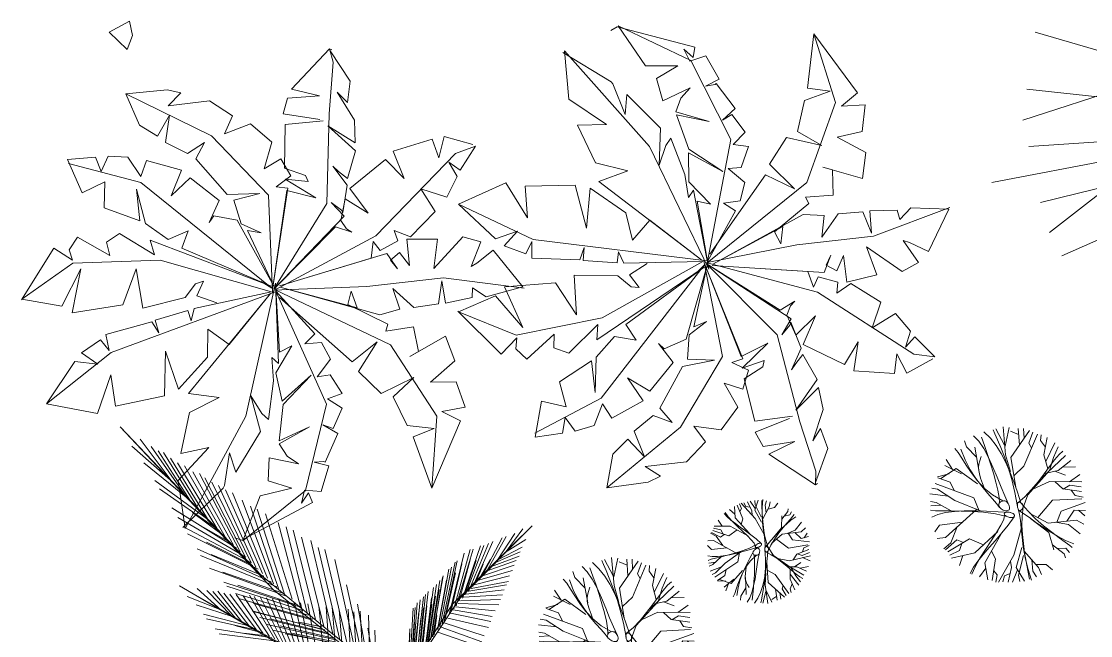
# Model space of a CAD drawing. Header units: metres. Extents: x 2 to 659295185, y -28 to 1124222152.
# Drawn here: x 658248.35 to 658249.184, y 1124137.352 to 1124137.832 of the extents above; entities that cross this region are included whole.
import ezdxf

# ---------------------------------------------------------------- set-up
doc = ezdxf.new("R2010")
doc.units = ezdxf.units.M
doc.header["$MEASUREMENT"] = 0
doc.linetypes.add('0', pattern=[0])
doc.layers.get('0').update_dxf_attribs({"linetype": 'CONTINUOUS'})
doc.layers.add('DPIC_Poligonal P3', color=84, linetype='CONTINUOUS', lineweight=50)

# ---------------------------------------------------------------- blocks, each defined once
blk = doc.blocks.new('FRESNO2')
at = {"color": 104, "linetype": '0', "lineweight": 0}
for p, q in [((-0.504, 1.184), (-0.502, 1.536)), ((-0.033, 1.482), (-0.01, 1.605)), ((0.095, 1.53), (0.146, 1.61)), ((0.096, 1.19), (0.095, 1.53)), ((0.547, 1.358), (0.55, 1.55)), ((-0.847, 1.083), (-1.004, 1.296)), ((-0.908, 1.166), (-0.896, 1.356)), ((-0.7, 1.27), (-0.729, 1.463)), ((-0.234, 0.798), (-0.7, 1.27)), ((-0.077, 0.948), (0.165, 1.285)), ((0.096, 1.329), (-0.033, 1.482)), ((0.689, 1.168), (0.547, 1.358)), ((0.619, 0.765), (0.704, 1.26)), ((0.704, 1.26), (0.789, 1.415)), ((0.856, 1.214), (0.908, 1.36)), ((-1.12, 0.892), (-1.211, 1.061)), ((-0.71, 0.549), (-1.161, 1.062)), ((-0.637, 0.866), (-1.138, 1.175)), ((-0.539, 1.107), (-0.847, 1.083)), ((-0.353, 0.918), (-0.504, 1.184)), ((0.665, 1.029), (0.856, 1.214)), ((0.705, 0.813), (1.133, 1.013)), ((1.031, 0.855), (1.156, 1.203)), ((1.051, 0.911), (1.346, 0.999)), ((1.133, 1.013), (1.229, 1.121)), ((-1.006, 0.225), (-1.466, 0.816)), ((-1.236, 0.649), (-1.367, 0.88)), ((-1.066, 0.57), (-1.284, 0.948)), ((-1.166, 0.743), (-1.12, 0.892)), ((-0.379, 0.945), (-0.637, 0.866)), ((-0.147, 0.315), (-0.234, 0.798)), ((-0.068, 0.411), (-0.077, 0.948)), ((0.585, 0.677), (1.031, 0.855)), ((0.838, 0.641), (1.548, 0.747)), ((0.993, 0.664), (1.091, 0.772)), ((1.091, 0.772), (1.406, 0.921)), ((1.225, 0.835), (1.344, 0.762)), ((1.344, 0.762), (1.48, 0.819)), ((-1.29, 0.59), (-1.571, 0.673)), ((-1.065, 0.585), (-1.236, 0.649)), ((-1.084, 0.325), (-1.066, 0.57)), ((-0.187, 0.532), (-0.71, 0.549)), ((0.252, 0.393), (0.838, 0.641)), ((1.166, 0.36), (1.607, 0.611)), ((1.395, 0.224), (1.655, 0.522)), ((1.407, 0.497), (1.43, 0.616)), ((1.43, 0.616), (1.585, 0.701)), ((-1.337, 0.225), (-1.693, 0.309)), ((-1.458, 0.253), (-1.648, 0.487)), ((-1.275, 0.176), (-1.353, 0.425)), ((1.086, 0.175), (1.166, 0.36)), ((1.476, 0.317), (1.725, 0.329)), ((-0.945, 0.036), (-1.708, 0.141)), ((-1.214, 0.011), (-1.414, -0.259)), ((-1.084, 0.025), (-1.337, 0.225)), ((-0.632, 0.037), (-1.006, 0.225)), ((0.641, 0.01), (1.352, -0.104)), ((0.651, 0.106), (1.395, 0.224)), ((-1.316, -0.127), (-1.788, -0.233)), ((1.081, -0.06), (1.177, -0.403)), ((1.352, -0.104), (1.787, -0.45)), ((1.575, -0.281), (1.805, -0.203)), ((-1.414, -0.259), (-1.772, -0.446)), ((-0.916, -0.458), (-1.692, -0.671)), ((-1.572, -0.342), (-1.627, -0.524)), ((-0.604, -0.503), (-0.916, -0.458)), ((-0.42, -0.303), (-0.892, -0.818)), ((1.177, -0.403), (1.727, -0.604)), ((1.332, -0.46), (1.379, -0.617)), ((1.37, -0.474), (1.53, -0.413)), ((1.53, -0.413), (1.758, -0.525)), ((-1.627, -0.524), (-1.735, -0.598)), ((-1.409, -0.698), (-1.664, -0.784)), ((-1.362, -0.581), (-1.409, -0.698)), ((-0.628, -0.624), (-0.864, -0.957)), ((0.532, -0.623), (0.372, -0.91)), ((0.51, -0.587), (0.694, -1.218)), ((0.533, -0.694), (1.5, -0.854)), ((1.137, -0.794), (1.519, -0.679)), ((1.379, -0.617), (1.72, -0.678)), ((1.519, -0.679), (1.731, -0.723)), ((-0.892, -0.818), (-1.651, -0.869)), ((-1.428, -0.854), (-1.6, -1.007)), ((-1.238, -0.841), (-1.523, -1.105)), ((-0.864, -0.957), (-1.334, -1.402)), ((0.372, -0.91), (0.669, -1.819)), ((0.978, -0.768), (1.359, -1.14)), ((1.5, -0.854), (1.637, -0.988)), ((-1.418, -1.008), (-1.362, -1.201)), ((-1.015, -1.086), (-1.411, -1.279)), ((-1.026, -1.111), (-1.194, -1.501)), ((-0.172, -1.18), (-0.562, -1.624)), ((0.694, -1.218), (0.74, -1.692)), ((0.936, -1.133), (0.998, -1.529)), ((1.359, -1.14), (1.549, -1.127)), ((-0.402, -1.442), (-0.448, -1.78)), ((0.114, -1.476), (0.2, -1.902)), ((0.524, -1.375), (0.432, -1.566)), ((0.712, -1.399), (0.932, -1.762)), ((0.978, -1.401), (1.133, -1.579)), ((0.16, -1.704), (0.077, -1.964)), ((0.287, -1.701), (0.517, -1.871)), ((0.432, -1.566), (0.527, -1.854)), ((0.74, -1.692), (0.804, -1.81)), ((0.998, -1.529), (1.062, -1.647)), ((-0.448, -1.78), (-0.524, -1.899))]:
    blk.add_line(p, q, dxfattribs=at)
at = {"color": 100, "linetype": '0', "lineweight": 0}
for points in [[(-0.049, 0.1), (-0.059, 0.225), (-0.066, 0.379), (-0.074, 0.555), (-0.085, 0.747), (-0.103, 0.949), (-0.131, 1.156), (-0.171, 1.362), (-0.226, 1.56)], [(-0.213, 0.015), (-0.163, 0.255), (-0.134, 0.506), (-0.122, 0.756), (-0.122, 0.993), (-0.128, 1.206), (-0.136, 1.382), (-0.141, 1.512), (-0.139, 1.582)], [(-0.175, 0.11), (0.009, 0.226), (0.18, 0.355), (0.34, 0.495), (0.492, 0.644), (0.637, 0.797), (0.776, 0.955), (0.913, 1.113), (1.049, 1.269)], [(-0.058, 0.057), (0.013, 0.152), (0.117, 0.261), (0.246, 0.386), (0.394, 0.528), (0.554, 0.691), (0.719, 0.874), (0.883, 1.081), (1.038, 1.313)], [(-0.157, 0.12), (-0.454, 0.023), (-1.207, 0.071), (-1.502, -0.047), (-1.764, -0.111)], [(-0.166, -0.042), (-0.379, -0.001), (-0.606, 0.019), (-0.839, 0.023), (-1.067, 0.019), (-1.282, 0.011), (-1.475, 0.007), (-1.635, 0.011), (-1.753, 0.031)], [(-0.098, 0.003), (-0.314, -0.241), (-0.504, -0.486), (-0.67, -0.723), (-0.811, -0.946), (-0.928, -1.146), (-1.021, -1.315), (-1.092, -1.447), (-1.14, -1.534)], [(-0.213, 0.015), (-0.353, -0.202), (-0.489, -0.416), (-0.616, -0.629), (-0.729, -0.84), (-0.825, -1.05), (-0.9, -1.259), (-0.948, -1.468), (-0.966, -1.677)], [(0.136, 0.094), (0.373, 0.102), (0.607, 0.1), (0.836, 0.091), (1.055, 0.08), (1.264, 0.072), (1.459, 0.071), (1.637, 0.081), (1.795, 0.107)], [(0.248, -0.105), (0.333, -0.058), (0.482, -0.025), (0.678, 0), (0.904, 0.021), (1.144, 0.042), (1.382, 0.068), (1.601, 0.103), (1.784, 0.151)], [(-0.019, -0.208), (-0.105, -0.376), (-0.213, -0.57), (-0.335, -0.782), (-0.457, -1.004), (-0.571, -1.226), (-0.665, -1.44), (-0.728, -1.638), (-0.749, -1.809)], [(0.112, -0.038), (0.274, -0.269), (0.434, -0.492), (0.592, -0.703), (0.748, -0.896), (0.899, -1.067), (1.047, -1.21), (1.19, -1.322), (1.327, -1.396)], [(0.238, -0.042), (0.355, -0.29), (0.493, -0.526), (0.643, -0.749), (0.795, -0.953), (0.938, -1.135), (1.062, -1.292), (1.159, -1.42), (1.218, -1.515)], [(0.096, -0.375), (0.002, -0.461), (-0.108, -0.584), (-0.228, -0.737), (-0.355, -0.911), (-0.484, -1.097), (-0.61, -1.287), (-0.728, -1.472), (-0.835, -1.645)], [(0.176, -0.308), (0.15, -0.415), (0.123, -0.559), (0.092, -0.734), (0.05, -0.934), (-0.006, -1.151), (-0.084, -1.38), (-0.188, -1.613), (-0.323, -1.844)], [(0.013, -0.345), (0.051, -0.612), (0.047, -0.865), (0.012, -1.102), (-0.045, -1.321), (-0.11, -1.519), (-0.173, -1.694), (-0.223, -1.844), (-0.248, -1.965)]]:
    blk.add_lwpolyline(points, dxfattribs=at)
for points in [[(-0.169, -0.039), (-0.153, -0.036), (-0.137, -0.028), (-0.119, -0.016), (-0.102, -0.001), (-0.087, 0.015), (-0.073, 0.032), (-0.062, 0.05), (-0.055, 0.066), (-0.053, 0.081), (-0.054, 0.094), (-0.059, 0.104), (-0.067, 0.113), (-0.077, 0.12), (-0.089, 0.125), (-0.103, 0.128), (-0.117, 0.128), (-0.131, 0.127), (-0.145, 0.123), (-0.159, 0.117), (-0.172, 0.109), (-0.184, 0.099), (-0.194, 0.088), (-0.202, 0.075), (-0.208, 0.06), (-0.212, 0.043), (-0.213, 0.026), (-0.211, 0.01), (-0.208, -0.006), (-0.201, -0.019), (-0.193, -0.03), (-0.182, -0.037)], [(0.094, 0.025), (0.098, 0.004), (0.105, -0.018), (0.115, -0.041), (0.128, -0.064), (0.142, -0.085), (0.157, -0.104), (0.171, -0.119), (0.186, -0.13), (0.198, -0.136), (0.21, -0.136), (0.22, -0.133), (0.228, -0.125), (0.234, -0.113), (0.238, -0.099), (0.239, -0.082), (0.239, -0.063), (0.236, -0.043), (0.23, -0.021), (0.223, 0), (0.214, 0.02), (0.203, 0.04), (0.191, 0.057), (0.178, 0.071), (0.165, 0.081), (0.151, 0.087), (0.138, 0.089), (0.125, 0.087), (0.114, 0.081), (0.104, 0.072), (0.098, 0.059), (0.094, 0.044)], [(-0.025, -0.282), (-0.015, -0.305), (-0.001, -0.326), (0.018, -0.343), (0.039, -0.357), (0.062, -0.367), (0.085, -0.372), (0.108, -0.373), (0.128, -0.368), (0.144, -0.358), (0.158, -0.343), (0.168, -0.324), (0.174, -0.303), (0.178, -0.279), (0.179, -0.254), (0.177, -0.228), (0.172, -0.203), (0.165, -0.179), (0.156, -0.157), (0.144, -0.138), (0.131, -0.122), (0.116, -0.11), (0.099, -0.103), (0.082, -0.102), (0.064, -0.106), (0.045, -0.116), (0.027, -0.132), (0.01, -0.153), (-0.005, -0.176), (-0.017, -0.202), (-0.024, -0.229), (-0.027, -0.256)]]:
    blk.add_lwpolyline(points, close=True, dxfattribs=at)
at = {"color": 3, "linetype": '0', "lineweight": 0}
blk.add_lwpolyline([(0.075, -0.814), (-0.012, -0.96), (-0.082, -1.071), (-0.14, -1.154), (-0.193, -1.215), (-0.247, -1.261), (-0.309, -1.299), (-0.386, -1.334), (-0.484, -1.374)], dxfattribs=at)
at = {"color": 104, "linetype": '0', "lineweight": 0}
blk.add_lwpolyline([(0.065, -1.049), (0.093, -1.65), (0.496, -1.784)], dxfattribs=at)
blk = doc.blocks.new('JUNIPER1')
at = {"color": 104, "linetype": 'Continuous', "lineweight": 0}
for p, q in [((0.1794, -0.0246), (0.2227, 0.1012)), ((0.1969, -0.0265), (0.2376, 0.0954)), ((0.2117, -0.0274), (0.2556, 0.0898)), ((0.2299, -0.0275), (0.2829, 0.0847)), ((0.2463, -0.0308), (0.301, 0.0791)), ((0.259, -0.0307), (0.3159, 0.0733)), ((0.2702, -0.0306), (0.3341, 0.0699)), ((0.2829, -0.0304), (0.3554, 0.0667)), ((0.2939, -0.0301), (0.3703, 0.0609)), ((0.308, -0.0296), (0.3854, 0.0574)), ((0.3191, -0.0292), (0.4003, 0.0516)), ((0.3314, -0.0285), (0.4154, 0.048)), ((0.3422, -0.028), (0.4277, 0.0465)), ((0.3562, -0.0272), (0.4424, 0.0385)), ((0.3746, -0.0258), (0.4606, 0.0351)), ((0.3929, -0.0245), (0.4755, 0.0294)), ((0.4125, -0.0228), (0.4906, 0.0258)), ((0.4309, -0.0211), (0.5059, 0.0244)), ((0.4476, -0.0195), (0.5177, 0.0185)), ((0.458, -0.0184), (0.5328, 0.0149)), ((0.4865, -0.0154), (0.5571, 0.0097)), ((0.0247, -0.0165), (0.1348, -0.0958)), ((0.0292, -0.0189), (0.1244, -0.0873)), ((0.0324, -0.0173), (0.1891, -0.1267)), ((0.0402, -0.0181), (0.194, -0.1232)), ((0.0422, -0.0165), (0.1589, -0.098)), ((0.0504, -0.0191), (0.2091, -0.1267)), ((0.059, -0.02), (0.2216, -0.1261)), ((0.0641, -0.0261), (0.1911, -0.1071)), ((0.0697, -0.0204), (0.228, -0.1195)), ((0.071, -0.0212), (0.2342, -0.1233)), ((0.0731, -0.0214), (0.18, -0.0898)), ((0.0864, -0.0227), (0.2435, -0.1228)), ((0.0942, -0.0299), (0.2092, -0.1026)), ((0.0965, -0.0235), (0.2559, -0.1221)), ((0.1023, -0.024), (0.2198, -0.0984)), ((0.1185, -0.0253), (0.2749, -0.1168)), ((0.12, -0.025), (0.2473, -0.1024)), ((0.132, -0.0263), (0.2874, -0.1162)), ((0.1376, -0.0277), (0.258, -0.0965)), ((0.1471, -0.0273), (0.3029, -0.1154)), ((0.1588, -0.028), (0.3153, -0.1147)), ((0.1655, -0.028), (0.216, -0.0576)), ((0.1853, -0.0293), (0.3461, -0.1153)), ((0.195, -0.0297), (0.3556, -0.1127)), ((0.2066, -0.0301), (0.3741, -0.1139)), ((0.2163, -0.0303), (0.3805, -0.1114)), ((0.2407, -0.0308), (0.4115, -0.1098)), ((0.2497, -0.0317), (0.3825, -0.0948)), ((0.2631, -0.0307), (0.4308, -0.1023)), ((0.2742, -0.0306), (0.4376, -0.0954)), ((0.3034, -0.0298), (0.4587, -0.0845)), ((0.3176, -0.0293), (0.4655, -0.0777)), ((0.33, -0.0286), (0.4785, -0.0705)), ((0.35, -0.0275), (0.4915, -0.0633)), ((0.3626, -0.0277), (0.4212, -0.045)), ((0.3887, -0.0282), (0.4455, -0.0363)), ((0.3901, -0.0247), (0.5176, -0.0489)), ((0.4097, -0.023), (0.5275, -0.0419)), ((0.455, -0.0187), (0.5505, -0.0276)), ((0.4925, -0.0147), (0.5761, -0.0176)), ((0.1371, -0.033), (0.2332, -0.0906)), ((0.1575, -0.032), (0.2805, -0.1007)), ((0.1675, -0.0333), (0.3196, -0.1165)), ((0.1879, -0.0322), (0.316, -0.1006)), ((0.2234, -0.0322), (0.3497, -0.0936)), ((0.2914, -0.0332), (0.4072, -0.0825)), ((0.3151, -0.032), (0.4165, -0.0673)), ((-0.0419, -0.0828), (0.0672, -0.175)), ((-0.0545, -0.1207), (0.0844, -0.2443)), ((-0.0482, -0.1004), (0.09, -0.2179)), ((-0.0195, -0.1078), (0.0585, -0.1953)), ((-0.0689, -0.156), (0.067, -0.2764)), ((-0.0627, -0.1386), (0.071, -0.2576)), ((-0.0202, -0.1526), (0.1203, -0.3246)), ((-0.0201, -0.1338), (0.0961, -0.2638)), ((-0.0767, -0.1789), (0.0496, -0.2959)), ((-0.0198, -0.1798), (0.1585, -0.3991)), ((-0.0263, -0.22), (-0.1209, -0.4129)), ((-0.0912, -0.2198), (0.0314, -0.3318)), ((-0.0836, -0.2), (0.0425, -0.3171)), ((-0.0183, -0.2115), (0.1629, -0.4408)), ((-0.0256, -0.2442), (-0.1183, -0.4368)), ((-0.0256, -0.2233), (-0.1064, -0.3771)), ((-0.0266, -0.2531), (-0.0974, -0.4034)), ((-0.0968, -0.2369), (0.0196, -0.3502)), ((-0.0335, -0.2464), (-0.0934, -0.3634)), ((-0.0195, -0.2389), (0.1549, -0.4596)), ((-0.0248, -0.2712), (-0.1152, -0.4665)), ((-0.1114, -0.2761), (-0.0065, -0.3984)), ((-0.1027, -0.2584), (0.0053, -0.38)), ((-0.0293, -0.2855), (-0.0996, -0.4407)), ((-0.019, -0.2658), (0.1581, -0.4894)), ((-0.1187, -0.3047), (-0.0271, -0.4329)), ((-0.1153, -0.2913), (-0.0176, -0.4131)), ((-0.0295, -0.3028), (-0.1143, -0.4965)), ((-0.024, -0.2922), (-0.1126, -0.4903)), ((-0.0231, -0.3047), (-0.0537, -0.367)), ((-0.018, -0.3015), (0.1485, -0.5174)), ((-0.1256, -0.333), (-0.0485, -0.4712)), ((-0.1225, -0.3197), (-0.0374, -0.4565)), ((-0.022, -0.3402), (-0.109, -0.5471)), ((-0.0253, -0.3419), (-0.0945, -0.5069)), ((-0.0168, -0.3342), (0.1495, -0.5504)), ((-0.1353, -0.3766), (-0.2283, -0.531)), ((-0.1356, -0.3784), (-0.0769, -0.518)), ((-0.1325, -0.3633), (-0.0682, -0.502)), ((-0.1295, -0.35), (-0.0572, -0.4873)), ((-0.0211, -0.358), (-0.1043, -0.5677)), ((-0.02, -0.379), (-0.1033, -0.6007)), ((-0.0168, -0.3649), (0.1443, -0.572)), ((-0.1403, -0.4009), (-0.2244, -0.5502)), ((-0.1419, -0.4085), (-0.0959, -0.545)), ((-0.1384, -0.3914), (-0.0825, -0.5317)), ((-0.0189, -0.3969), (-0.0992, -0.6154)), ((-0.0203, -0.4082), (-0.0808, -0.5772)), ((-0.0158, -0.3915), (0.1397, -0.5995)), ((-0.1445, -0.4157), (-0.182, -0.4762)), ((-0.1462, -0.4309), (-0.1054, -0.5648)), ((-0.0161, -0.4418), (-0.0928, -0.6749)), ((-0.0134, -0.4253), (0.137, -0.6449)), ((-0.1498, -0.4499), (-0.2166, -0.5886)), ((-0.1541, -0.4741), (-0.2119, -0.6041)), ((-0.1532, -0.4465), (-0.1801, -0.5096)), ((-0.1504, -0.4534), (-0.1165, -0.5795)), ((-0.016, -0.4576), (-0.0778, -0.6369)), ((-0.0153, -0.4522), (0.1324, -0.6724)), ((-0.0134, -0.4761), (0.1271, -0.694)), ((-0.1586, -0.5002), (-0.1315, -0.613)), ((-0.1547, -0.4776), (-0.1252, -0.5956)), ((-0.0128, -0.4836), (-0.0805, -0.7188)), ((-0.0111, -0.5045), (-0.0708, -0.7389)), ((-0.0117, -0.497), (0.1253, -0.7242)), ((-0.1635, -0.53), (-0.2033, -0.6387)), ((-0.1641, -0.5337), (-0.1505, -0.64)), ((-0.162, -0.5209), (-0.1418, -0.624)), ((-0.0121, -0.5337), (-0.0587, -0.6962)), ((-0.0097, -0.5208), (0.1242, -0.7604)), ((-0.1696, -0.5692), (-0.164, -0.666)), ((-0.006, -0.5596), (-0.054, -0.7899)), ((-0.0077, -0.5417), (0.1189, -0.782)), ((-0.0052, -0.5685), (0.1165, -0.8063)), ((-0.1708, -0.5766), (-0.2002, -0.6744)), ((-0.0034, -0.5866), (-0.0443, -0.81)), ((-0.0072, -0.5791), (-0.038, -0.7299)), ((-0.0031, -0.5894), (0.1113, -0.8279)), ((-0.0008, -0.6104), (-0.0333, -0.842)), ((-0.0005, -0.6132), (0.1088, -0.8522)), ((0.0017, -0.6339), (0.1086, -0.8732)), ((0.0034, -0.649), (-0.0223, -0.874)), ((0.0047, -0.6609), (0.1005, -0.8921)), ((0.0049, -0.6721), (-0.0089, -0.7627)), ((0.009, -0.6965), (0.0987, -0.9223)), ((0.0126, -0.7266), (-0.0004, -0.9381)), ((0.0079, -0.7203), (0.0055, -0.8173)), ((0.0133, -0.7321), (0.0935, -0.9439)), ((0.0175, -0.765), (0.01, -0.9641)), ((0.0182, -0.7705), (0.091, -0.9682)), ((0.0229, -0.8065), (0.0914, -0.9952)), ((0.0273, -0.8393), (0.0855, -1.0109)), ((0.0293, -0.8539), (0.0313, -1.0222)), ((0.0301, -0.8598), (0.0831, -1.0352)), ((0.038, -0.9162), (0.0798, -1.0746)), ((0.0397, -0.928), (0.0477, -1.0808))]:
    blk.add_line(p, q, dxfattribs=at)
at = {"color": 100, "linetype": 'Continuous', "lineweight": 0}
for points in [[(-0.1903, -0.712), (-0.1323, -0.3326), (-0.0723, -0.1638), (-0.0041, 0.0147)], [(-0.1903, -0.712), (-0.1314, -0.2984), (-0.0137, 0.0118)], [(0.0715, -1.1438), (-0.0263, -0.4843), (-0.0283, -0.0046)], [(0.0715, -1.1438), (-0.0145, -0.5396), (-0.0194, -0.2779), (-0.0201, -0.0019)], [(0.6008, -0.0017), (0.296, -0.0356), (0.1483, -0.0232), (-0.0096, -0.0064)], [(0.6008, -0.0017), (0.27, -0.042), (-0.004, -0.0135)]]:
    blk.add_lwpolyline(points, dxfattribs=at)
blk = doc.blocks.new('ARREGLO8')
at = {"color": 104, "linetype": 'Continuous', "lineweight": 0}
blk.add_lwpolyline([(0.0531, 0.2396), (0.0555, 0.2654), (0.0408, 0.2607), (0.031, 0.249)], close=True, dxfattribs=at)
blk = doc.blocks.new('PINO1')
at = {"color": 100, "linetype": '0', "lineweight": 0}
blk.add_line((0.0183, -0.0127), (-0.7024, -0.8472), dxfattribs=at)
at = {"color": 104, "linetype": '0', "lineweight": 0}
for points in [[(-0.0285, -0.0068), (-0.4097, -0.2256), (-0.8793, -0.417)], [(-0.0268, -0.0127), (-0.3642, -0.2944), (-0.7934, -0.5644)], [(-0.0443, -0.0116), (-0.2483, -0.2063), (-0.5669, -0.3766), (-0.7454, -0.6443)], [(-0.0241, -0.0182), (-0.3075, -0.3542), (-0.6832, -0.6947)], [(-0.0204, -0.0232), (-0.2412, -0.4033), (-0.5521, -0.8038)], [(-0.0337, -0.0232), (-0.1588, -0.2759), (-0.4, -0.545), (-0.4761, -0.8575)], [(-0.016, -0.0275), (-0.1674, -0.4401), (-0.4041, -0.8885)]]:
    blk.add_lwpolyline(points, dxfattribs=at)

msp = doc.modelspace()

# ---------------------------------------------------------------- linework, layer by layer
at = {"layer": 'DPIC_Poligonal P3', "color": 3, "lineweight": 0}
for p, q in [((658248.81506, 1124137.82743), (658248.81005, 1124137.8245)), ((658248.87551, 1124137.81134), (658248.81506, 1124137.82743)), ((658248.83701, 1124137.79695), (658248.81583, 1124137.82802)), ((658248.81583, 1124137.82802), (658248.87241, 1124137.80113)), ((658248.96853, 1124137.82191), (658248.96356, 1124137.77953)), ((658249.00248, 1124137.7759), (658248.96853, 1124137.82191)), ((658248.98542, 1124137.76819), (658248.96853, 1124137.82191)), ((658248.59064, 1124137.81021), (658248.56082, 1124137.77856)), ((658248.59064, 1124137.81021), (658248.5924, 1124137.80943)), ((658248.59339, 1124137.79985), (658248.59064, 1124137.81021)), ((658248.5911, 1124137.80849), (658248.60668, 1124137.78482)), ((658248.81028, 1124137.78451), (658248.77247, 1124137.80732)), ((658248.774, 1124137.80848), (658248.84025, 1124137.73393)), ((658248.77728, 1124137.77081), (658248.774, 1124137.80848)), ((658248.86687, 1124137.81002), (658248.87428, 1124137.80342)), ((658248.87165, 1124137.80055), (658248.86687, 1124137.81002)), ((658248.87428, 1124137.80342), (658248.87551, 1124137.81134)), ((658248.59015, 1124137.75944), (658248.59339, 1124137.79985)), ((658248.86232, 1124137.79696), (658248.83701, 1124137.79695)), ((658248.84576, 1124137.787), (658248.86232, 1124137.79696)), ((658248.88411, 1124137.80477), (658248.87165, 1124137.80055)), ((658248.87241, 1124137.80113), (658248.90368, 1124137.7393)), ((658248.89443, 1124137.78641), (658248.88411, 1124137.80477)), ((658248.60668, 1124137.78482), (658248.60457, 1124137.76825)), ((658248.81154, 1124137.78285), (658248.81028, 1124137.78451)), ((658248.82133, 1124137.75885), (658248.81154, 1124137.78285)), ((658248.8505, 1124137.76965), (658248.84576, 1124137.787)), ((658248.88399, 1124137.78111), (658248.89443, 1124137.78641)), ((658248.89145, 1124137.7824), (658248.88399, 1124137.78111)), ((658248.89221, 1124137.78298), (658248.89145, 1124137.7824)), ((658248.90693, 1124137.7636), (658248.89221, 1124137.78298)), ((658248.43157, 1124137.77517), (658248.464, 1124137.7782)), ((658248.43157, 1124137.77517), (658248.44227, 1124137.75057)), ((658248.49849, 1124137.74233), (658248.43157, 1124137.77517)), ((658248.464, 1124137.7782), (658248.4745, 1124137.77582)), ((658248.4745, 1124137.77582), (658248.46475, 1124137.7657)), ((658248.5827, 1124137.77341), (658248.55771, 1124137.77157)), ((658248.56082, 1124137.77856), (658248.5827, 1124137.77341)), ((658248.59661, 1124137.77635), (658248.60999, 1124137.75443)), ((658248.60457, 1124137.76825), (658248.59661, 1124137.77635)), ((658248.82259, 1124137.77465), (658248.82133, 1124137.75885)), ((658248.8487, 1124137.7482), (658248.82259, 1124137.77465)), ((658248.8718, 1124137.77971), (658248.8505, 1124137.76965)), ((658248.86465, 1124137.77166), (658248.8718, 1124137.77971)), ((658248.98107, 1124137.77711), (658248.96122, 1124137.7699)), ((658248.96356, 1124137.77953), (658248.98107, 1124137.77711)), ((658248.9899, 1124137.76548), (658249.00248, 1124137.7759)), ((658248.46475, 1124137.7657), (658248.49697, 1124137.76964)), ((658248.49697, 1124137.76964), (658248.51486, 1124137.75789)), ((658248.55771, 1124137.77157), (658248.55439, 1124137.75935)), ((658248.80665, 1124137.75119), (658248.77728, 1124137.77081)), ((658248.86078, 1124137.76087), (658248.86465, 1124137.77166)), ((658248.89707, 1124137.75436), (658248.90693, 1124137.7636)), ((658248.96122, 1124137.7699), (658248.9556, 1124137.74555)), ((658248.96294, 1124137.70572), (658248.98542, 1124137.76819)), ((658249.00844, 1124137.76646), (658248.9899, 1124137.76548)), ((658249.00622, 1124137.74556), (658249.00844, 1124137.76646)), ((658248.45634, 1124137.74204), (658248.46572, 1124137.75842)), ((658248.46572, 1124137.75842), (658248.46251, 1124137.73701)), ((658248.51486, 1124137.75789), (658248.50865, 1124137.74391)), ((658248.55439, 1124137.75935), (658248.58294, 1124137.75503)), ((658248.58846, 1124137.68942), (658248.59015, 1124137.75944)), ((658248.88682, 1124137.75357), (658248.86078, 1124137.76087)), ((658248.8708, 1124137.7318), (658248.86128, 1124137.75862)), ((658248.86128, 1124137.75862), (658248.88682, 1124137.75357)), ((658248.90437, 1124137.75904), (658248.89707, 1124137.75436)), ((658248.91488, 1124137.74519), (658248.90437, 1124137.75904)), ((658248.44227, 1124137.75057), (658248.45634, 1124137.74204)), ((658248.50865, 1124137.74391), (658248.5289, 1124137.75165)), ((658248.5289, 1124137.75165), (658248.54566, 1124137.73735)), ((658248.55553, 1124137.71699), (658248.55595, 1124137.75105)), ((658248.55595, 1124137.75105), (658248.58557, 1124137.75386)), ((658248.58911, 1124137.75001), (658248.61089, 1124137.73044)), ((658248.61051, 1124137.73669), (658248.58911, 1124137.75001)), ((658248.60999, 1124137.75443), (658248.61051, 1124137.73669)), ((658248.78413, 1124137.75068), (658248.80665, 1124137.75119)), ((658248.79812, 1124137.72114), (658248.78413, 1124137.75068)), ((658248.84763, 1124137.71945), (658248.8487, 1124137.7482)), ((658248.54301, 1124137.69592), (658248.49849, 1124137.74233)), ((658248.64025, 1124137.73033), (658248.67066, 1124137.73965)), ((658248.67066, 1124137.73965), (658248.67579, 1124137.72519)), ((658248.67579, 1124137.72519), (658248.67994, 1124137.74161)), ((658248.67994, 1124137.74161), (658248.70241, 1124137.73543)), ((658248.85696, 1124137.7405), (658248.85287, 1124137.73477)), ((658248.86774, 1124137.71201), (658248.85696, 1124137.7405)), ((658248.90368, 1124137.7393), (658248.88544, 1124137.64425)), ((658248.90544, 1124137.7354), (658248.91488, 1124137.74519)), ((658248.94711, 1124137.74085), (658248.93381, 1124137.72027)), ((658248.97468, 1124137.73471), (658248.94711, 1124137.74085)), ((658248.9556, 1124137.74555), (658248.97468, 1124137.73471)), ((658248.98665, 1124137.74118), (658249.00622, 1124137.74556)), ((658249.00894, 1124137.72929), (658248.98665, 1124137.74118)), ((658248.46251, 1124137.73701), (658248.47978, 1124137.72858)), ((658248.47978, 1124137.72858), (658248.49304, 1124137.73715)), ((658248.49304, 1124137.73715), (658248.48623, 1124137.72419)), ((658248.54566, 1124137.73735), (658248.53954, 1124137.71648)), ((658248.61089, 1124137.73044), (658248.60448, 1124137.70894)), ((658248.64868, 1124137.70908), (658248.64025, 1124137.73033)), ((658248.68883, 1124137.72853), (658248.70437, 1124137.73419)), ((658248.70437, 1124137.73419), (658248.6925, 1124137.71549)), ((658248.84025, 1124137.73393), (658248.88651, 1124137.63808)), ((658248.85287, 1124137.73477), (658248.84763, 1124137.71945)), ((658248.89729, 1124137.71437), (658248.8708, 1124137.7318)), ((658248.91737, 1124137.73398), (658248.90544, 1124137.7354)), ((658248.91179, 1124137.71752), (658248.91737, 1124137.73398)), ((658248.38626, 1124137.72368), (658248.4079, 1124137.7257)), ((658248.38626, 1124137.72368), (658248.39756, 1124137.6977)), ((658248.41251, 1124137.71434), (658248.4079, 1124137.7257)), ((658248.41787, 1124137.72641), (658248.41251, 1124137.71434)), ((658248.43329, 1124137.72565), (658248.41787, 1124137.72641)), ((658248.44338, 1124137.71051), (658248.43329, 1124137.72565)), ((658248.44787, 1124137.72298), (658248.44338, 1124137.71051)), ((658248.47501, 1124137.71548), (658248.44787, 1124137.72298)), ((658248.48623, 1124137.72419), (658248.51073, 1124137.69657)), ((658248.53954, 1124137.71648), (658248.55252, 1124137.72441)), ((658248.55252, 1124137.72441), (658248.56026, 1124137.71108)), ((658248.60633, 1124137.70127), (658248.63423, 1124137.72387)), ((658248.62659, 1124137.66411), (658248.68883, 1124137.72853)), ((658248.63423, 1124137.72387), (658248.64868, 1124137.70908)), ((658248.87076, 1124137.70645), (658248.87053, 1124137.72898)), ((658248.87053, 1124137.72898), (658248.89729, 1124137.71437)), ((658249.0063, 1124137.70895), (658249.00894, 1124137.72929)), ((658248.44344, 1124137.70592), (658248.38681, 1124137.72069)), ((658248.46713, 1124137.69539), (658248.47501, 1124137.71548)), ((658248.57189, 1124137.71124), (658248.55553, 1124137.71699)), ((658248.59301, 1124137.7186), (658248.60426, 1124137.70371)), ((658248.59743, 1124137.71435), (658248.59301, 1124137.7186)), ((658248.60448, 1124137.70894), (658248.59743, 1124137.71435)), ((658248.68369, 1124137.72168), (658248.69024, 1124137.7104)), ((658248.6925, 1124137.71549), (658248.68369, 1124137.72168)), ((658248.82331, 1124137.71495), (658248.79812, 1124137.72114)), ((658248.80076, 1124137.70656), (658248.82331, 1124137.71495)), ((658248.90154, 1124137.71672), (658248.91179, 1124137.71752)), ((658248.91469, 1124137.70575), (658248.90154, 1124137.71672)), ((658248.93381, 1124137.72027), (658248.95327, 1124137.70099)), ((658248.98305, 1124137.71575), (658248.97544, 1124137.71783)), ((658248.97544, 1124137.71783), (658249.0063, 1124137.70895)), ((658248.98355, 1124137.69604), (658248.98305, 1124137.71575)), ((658248.39756, 1124137.6977), (658248.41523, 1124137.70628)), ((658248.41523, 1124137.70628), (658248.41463, 1124137.686)), ((658248.54542, 1124137.62332), (658248.44344, 1124137.70592)), ((658248.48177, 1124137.70943), (658248.46713, 1124137.69539)), ((658248.5044, 1124137.69177), (658248.48177, 1124137.70943)), ((658248.56026, 1124137.71108), (658248.54903, 1124137.70237)), ((658248.57996, 1124137.69396), (658248.55593, 1124137.70844)), ((658248.55593, 1124137.70844), (658248.57398, 1124137.70651)), ((658248.57398, 1124137.70651), (658248.57189, 1124137.71124)), ((658248.69024, 1124137.7104), (658248.68202, 1124137.69427)), ((658248.69122, 1124137.68887), (658248.72804, 1124137.70547)), ((658248.72804, 1124137.70547), (658248.74509, 1124137.67826)), ((658248.88104, 1124137.64528), (658248.80076, 1124137.70656)), ((658248.87053, 1124137.69405), (658248.86774, 1124137.71201)), ((658248.88777, 1124137.68881), (658248.87076, 1124137.70645)), ((658248.88509, 1124137.64311), (658248.96294, 1124137.70572)), ((658248.93063, 1124137.71175), (658248.88716, 1124137.64992)), ((658248.91098, 1124137.69158), (658248.91469, 1124137.70575)), ((658248.95327, 1124137.70099), (658248.93063, 1124137.71175)), ((658248.44002, 1124137.70059), (658248.44706, 1124137.67387)), ((658248.44267, 1124137.67582), (658248.44002, 1124137.70059)), ((658248.51073, 1124137.69657), (658248.53631, 1124137.69738)), ((658248.53631, 1124137.69738), (658248.51602, 1124137.69193)), ((658248.55806, 1124137.70141), (658248.54602, 1124137.62229)), ((658248.54602, 1124137.62229), (658248.55721, 1124137.6995)), ((658248.54903, 1124137.70237), (658248.55806, 1124137.70141)), ((658248.54903, 1124137.70237), (658248.54903, 1124137.70237)), ((658248.55721, 1124137.6995), (658248.57996, 1124137.69396)), ((658248.60426, 1124137.70371), (658248.60105, 1124137.6823)), ((658248.62083, 1124137.68189), (658248.60633, 1124137.70127)), ((658248.68202, 1124137.69427), (658248.66187, 1124137.70094)), ((658248.66187, 1124137.70094), (658248.67286, 1124137.68312)), ((658248.74318, 1124137.703), (658248.78229, 1124137.70388)), ((658248.74509, 1124137.67826), (658248.74318, 1124137.703)), ((658248.78229, 1124137.70388), (658248.79093, 1124137.67028)), ((658248.79093, 1124137.67028), (658248.79387, 1124137.70133)), ((658248.79387, 1124137.70133), (658248.82163, 1124137.68224)), ((658248.87462, 1124137.69978), (658248.87053, 1124137.69405)), ((658248.88651, 1124137.63808), (658248.87462, 1124137.69978)), ((658248.49677, 1124137.67461), (658248.5044, 1124137.69177)), ((658248.51602, 1124137.69193), (658248.5215, 1124137.67352)), ((658248.54605, 1124137.61999), (658248.54301, 1124137.69592)), ((658248.54718, 1124137.62254), (658248.58846, 1124137.68942)), ((658248.59194, 1124137.69016), (658248.60196, 1124137.67962)), ((658248.59986, 1124137.68435), (658248.59194, 1124137.69016)), ((658248.59939, 1124137.67619), (658248.60266, 1124137.69301)), ((658248.60266, 1124137.69301), (658248.62083, 1124137.68189)), ((658248.69122, 1124137.68887), (658248.72012, 1124137.66192)), ((658248.74941, 1124137.66145), (658248.69122, 1124137.68887)), ((658248.88651, 1124137.63808), (658248.87737, 1124137.69139)), ((658248.87737, 1124137.69139), (658248.88777, 1124137.68881)), ((658248.89802, 1124137.6896), (658248.91098, 1124137.69158)), ((658248.90739, 1124137.68362), (658248.89802, 1124137.6896)), ((658248.93778, 1124137.6674), (658248.96447, 1124137.68941)), ((658248.96187, 1124137.69442), (658248.98355, 1124137.69604)), ((658248.96447, 1124137.68941), (658248.96187, 1124137.69442)), ((658248.41463, 1124137.686), (658248.44267, 1124137.67582)), ((658248.60105, 1124137.6823), (658248.59986, 1124137.68435)), ((658248.67286, 1124137.68312), (658248.65364, 1124137.6635)), ((658248.82163, 1124137.68224), (658248.82694, 1124137.66095)), ((658248.88544, 1124137.64425), (658248.90739, 1124137.68362)), ((658248.96011, 1124137.68086), (658248.88949, 1124137.64209)), ((658248.97636, 1124137.68011), (658248.96011, 1124137.68086)), ((658248.98737, 1124137.68148), (658248.97475, 1124137.66317)), ((658248.97475, 1124137.66317), (658248.97636, 1124137.68011)), ((658249.00668, 1124137.68304), (658248.98737, 1124137.68148)), ((658249.01337, 1124137.66629), (658249.00668, 1124137.68304)), ((658249.03352, 1124137.68421), (658249.01218, 1124137.68373)), ((658249.01218, 1124137.68373), (658249.01337, 1124137.66629)), ((658249.01505, 1124137.66408), (658249.07447, 1124137.68639)), ((658249.03543, 1124137.67693), (658249.03352, 1124137.68421)), ((658249.04411, 1124137.68614), (658249.03543, 1124137.67693)), ((658249.07381, 1124137.68513), (658249.04411, 1124137.68614)), ((658249.05791, 1124137.65209), (658249.07381, 1124137.68513)), ((658248.44706, 1124137.67387), (658248.46467, 1124137.66148)), ((658248.50019, 1124137.67994), (658248.49677, 1124137.67461)), ((658248.51856, 1124137.67635), (658248.50019, 1124137.67994)), ((658248.54715, 1124137.62483), (658248.51856, 1124137.67635)), ((658248.5215, 1124137.67352), (658248.53729, 1124137.6665)), ((658248.60196, 1124137.67962), (658248.54718, 1124137.62254)), ((658248.60384, 1124137.66965), (658248.59939, 1124137.67619)), ((658248.82694, 1124137.66095), (658248.84048, 1124137.67647)), ((658248.84048, 1124137.67647), (658248.88104, 1124137.64528)), ((658248.42681, 1124137.66613), (658248.41643, 1124137.65933)), ((658248.45407, 1124137.64945), (658248.42681, 1124137.66613)), ((658248.46467, 1124137.66148), (658248.48028, 1124137.66824)), ((658248.48028, 1124137.66824), (658248.47523, 1124137.65451)), ((658248.52651, 1124137.66825), (658248.54715, 1124137.62483)), ((658248.53729, 1124137.6665), (658248.52651, 1124137.66825)), ((658248.54718, 1124137.62254), (658248.59509, 1124137.67125)), ((658248.54806, 1124137.62215), (658248.62659, 1124137.66411)), ((658248.59509, 1124137.67125), (658248.60794, 1124137.66707)), ((658248.60794, 1124137.66707), (658248.60384, 1124137.66965)), ((658248.65364, 1124137.6635), (658248.64107, 1124137.66833)), ((658248.64107, 1124137.66833), (658248.6438, 1124137.66027)), ((658248.672, 1124137.63861), (658248.69464, 1124137.66355)), ((658248.69464, 1124137.66355), (658248.70864, 1124137.65961)), ((658248.72012, 1124137.66192), (658248.73725, 1124137.66794)), ((658248.73725, 1124137.66794), (658248.7267, 1124137.65643)), ((658248.88949, 1124137.64209), (658248.94432, 1124137.67149)), ((658248.94256, 1124137.65793), (658248.93778, 1124137.6674)), ((658248.94432, 1124137.67149), (658248.94256, 1124137.65793)), ((658248.95525, 1124137.65709), (658249.01505, 1124137.66408)), ((658248.39399, 1124137.66321), (658248.38744, 1124137.65318)), ((658248.41919, 1124137.64897), (658248.39399, 1124137.66321)), ((658248.41643, 1124137.65933), (658248.41919, 1124137.64897)), ((658248.54511, 1124137.62498), (658248.45072, 1124137.66083)), ((658248.45072, 1124137.66083), (658248.45407, 1124137.64945)), ((658248.62461, 1124137.65966), (658248.62304, 1124137.64666)), ((658248.62994, 1124137.65273), (658248.62461, 1124137.65966)), ((658248.6438, 1124137.66027), (658248.62994, 1124137.65273)), ((658248.65306, 1124137.64093), (658248.65075, 1124137.66174)), ((658248.65075, 1124137.66174), (658248.67489, 1124137.66167)), ((658248.67489, 1124137.66167), (658248.672, 1124137.63861)), ((658248.70864, 1124137.65961), (658248.70105, 1124137.64015)), ((658248.7267, 1124137.65643), (658248.74359, 1124137.65005)), ((658248.74359, 1124137.65005), (658248.7483, 1124137.65974)), ((658248.7483, 1124137.65974), (658248.74849, 1124137.64679)), ((658248.88502, 1124137.6448), (658248.74941, 1124137.66145)), ((658248.88391, 1124137.64309), (658248.95525, 1124137.65709)), ((658249.0095, 1124137.6555), (658249.03726, 1124137.63641)), ((658249.01761, 1124137.63372), (658249.0095, 1124137.6555)), ((658249.04999, 1124137.64346), (658249.03814, 1124137.66066)), ((658249.03814, 1124137.66066), (658249.04296, 1124137.65908)), ((658249.04296, 1124137.65908), (658249.05791, 1124137.65209)), ((658248.3755, 1124137.65469), (658248.35015, 1124137.6142)), ((658248.39016, 1124137.64513), (658248.3755, 1124137.65469)), ((658248.38744, 1124137.65318), (658248.39016, 1124137.64513)), ((658248.47523, 1124137.65451), (658248.54511, 1124137.62498)), ((658248.55151, 1124137.62518), (658248.6352, 1124137.65039)), ((658248.6352, 1124137.65039), (658248.6435, 1124137.63833)), ((658248.63818, 1124137.64526), (658248.64508, 1124137.65133)), ((658248.64508, 1124137.65133), (658248.65306, 1124137.64093)), ((658248.70538, 1124137.6428), (658248.71833, 1124137.65302)), ((658248.71833, 1124137.65302), (658248.74138, 1124137.62452)), ((658248.74849, 1124137.64679), (658248.78573, 1124137.64537)), ((658248.78573, 1124137.64537), (658248.78924, 1124137.65503)), ((658248.78924, 1124137.65503), (658248.78852, 1124137.64487)), ((658248.81509, 1124137.64322), (658248.81589, 1124137.65169)), ((658248.81589, 1124137.65169), (658248.82025, 1124137.64277)), ((658248.97639, 1124137.6356), (658248.98171, 1124137.64924)), ((658248.98171, 1124137.64924), (658248.97811, 1124137.64127)), ((658248.98622, 1124137.63695), (658248.99161, 1124137.6489)), ((658248.99161, 1124137.6489), (658248.99413, 1124137.62812)), ((658248.39019, 1124137.64283), (658248.35044, 1124137.61484)), ((658248.38162, 1124137.60935), (658248.39665, 1124137.63844)), ((658248.39665, 1124137.63844), (658248.38983, 1124137.60418)), ((658248.45849, 1124137.6452), (658248.39019, 1124137.64283)), ((658248.54517, 1124137.62038), (658248.45849, 1124137.6452)), ((658248.62304, 1124137.64666), (658248.55151, 1124137.62518)), ((658248.6435, 1124137.63833), (658248.63818, 1124137.64526)), ((658248.70105, 1124137.64015), (658248.70538, 1124137.6428)), ((658248.78852, 1124137.64487), (658248.81509, 1124137.64322)), ((658248.88288, 1124137.63968), (658248.79922, 1124137.58315)), ((658248.8828, 1124137.64137), (658248.80247, 1124137.53759)), ((658248.88188, 1124137.64417), (658248.8032, 1124137.60014)), ((658248.82025, 1124137.64277), (658248.88188, 1124137.64417)), ((658248.82162, 1124137.59492), (658248.88288, 1124137.63968)), ((658248.82461, 1124137.63386), (658248.83845, 1124137.64262)), ((658248.88483, 1124137.64029), (658248.8688, 1124137.58359)), ((658248.87469, 1124137.5933), (658248.88483, 1124137.64029)), ((658248.87599, 1124137.63446), (658248.8828, 1124137.64137)), ((658248.88265, 1124137.64475), (658248.89709, 1124137.57015)), ((658248.913, 1124137.56826), (658248.88314, 1124137.64251)), ((658248.88314, 1124137.64251), (658248.91174, 1124137.56992)), ((658248.95074, 1124137.59953), (658248.88433, 1124137.64253)), ((658248.88433, 1124137.64253), (658248.93984, 1124137.58689)), ((658248.88433, 1124137.64253), (658248.94214, 1124137.6061)), ((658248.88509, 1124137.64311), (658248.97116, 1124137.62027)), ((658248.88915, 1124137.64095), (658248.97639, 1124137.6356)), ((658248.9637, 1124137.63644), (658248.88915, 1124137.64095)), ((658248.97811, 1124137.64127), (658248.98622, 1124137.63695)), ((658249.03726, 1124137.63641), (658249.04999, 1124137.64346)), ((658248.42929, 1124137.61024), (658248.43968, 1124137.63834)), ((658248.43968, 1124137.63834), (658248.44503, 1124137.60781)), ((658248.61955, 1124137.62462), (658248.67936, 1124137.63153)), ((658248.67936, 1124137.63153), (658248.74231, 1124137.62344)), ((658248.78332, 1124137.60251), (658248.78152, 1124137.63345)), ((658248.78152, 1124137.63345), (658248.81555, 1124137.63309)), ((658248.81555, 1124137.63309), (658248.82583, 1124137.62431)), ((658248.83218, 1124137.62389), (658248.82461, 1124137.63386)), ((658248.96821, 1124137.62415), (658248.9637, 1124137.63644)), ((658248.97181, 1124137.63212), (658248.96821, 1124137.62415)), ((658248.98702, 1124137.62796), (658248.97181, 1124137.63212)), ((658248.99413, 1124137.62812), (658249.01761, 1124137.63372)), ((658248.47806, 1124137.61596), (658248.48606, 1124137.62686)), ((658248.48606, 1124137.62686), (658248.49214, 1124137.62873)), ((658248.49214, 1124137.62873), (658248.48706, 1124137.61729)), ((658248.52523, 1124137.52347), (658248.54828, 1124137.62737)), ((658248.53722, 1124137.62849), (658248.54542, 1124137.62332)), ((658248.5469, 1124137.6219), (658248.61955, 1124137.62462)), ((658248.54806, 1124137.62215), (658248.63818, 1124137.57906)), ((658248.54828, 1124137.62737), (658248.55161, 1124137.57339)), ((658248.54828, 1124137.62737), (658248.55085, 1124137.56459)), ((658248.5521, 1124137.62415), (658248.61221, 1124137.6081)), ((658248.62973, 1124137.6026), (658248.5521, 1124137.62415)), ((658248.63992, 1124137.62318), (658248.64537, 1124137.60706)), ((658248.6564, 1124137.60825), (658248.63992, 1124137.62318)), ((658248.67823, 1124137.62899), (658248.67556, 1124137.61115)), ((658248.68107, 1124137.61174), (658248.67823, 1124137.62899)), ((658248.70214, 1124137.62369), (658248.70195, 1124137.61617)), ((658248.7127, 1124137.61672), (658248.70214, 1124137.62369)), ((658248.74138, 1124137.62452), (658248.7127, 1124137.61672)), ((658248.72696, 1124137.62433), (658248.76676, 1124137.62748)), ((658248.74145, 1124137.59255), (658248.72696, 1124137.62433)), ((658248.76676, 1124137.62748), (658248.78332, 1124137.60251)), ((658248.82583, 1124137.62431), (658248.83218, 1124137.62389)), ((658248.98622, 1124137.61949), (658248.98702, 1124137.62796)), ((658248.99735, 1124137.62706), (658248.98622, 1124137.61949)), ((658249.02055, 1124137.61238), (658248.99735, 1124137.62706)), ((658248.35044, 1124137.61484), (658248.38162, 1124137.60935)), ((658248.54837, 1124137.62049), (658248.42019, 1124137.57319)), ((658248.44503, 1124137.60781), (658248.47806, 1124137.61596)), ((658248.54461, 1124137.61911), (658248.48051, 1124137.54106)), ((658248.48486, 1124137.60761), (658248.54517, 1124137.62038)), ((658248.48706, 1124137.61729), (658248.50254, 1124137.61193)), ((658248.51228, 1124137.57945), (658248.54461, 1124137.61911)), ((658248.5882, 1124137.53278), (658248.54865, 1124137.62112)), ((658248.54865, 1124137.62112), (658248.57904, 1124137.58783)), ((658248.60812, 1124137.56578), (658248.55163, 1124137.61599)), ((658248.60739, 1124137.6209), (658248.60491, 1124137.61058)), ((658248.61221, 1124137.6081), (658248.60739, 1124137.6209)), ((658248.70195, 1124137.61617), (658248.68107, 1124137.61174)), ((658248.69106, 1124137.60493), (658248.72016, 1124137.61741)), ((658248.72016, 1124137.61741), (658248.74145, 1124137.59255)), ((658248.97116, 1124137.62027), (658249.04651, 1124137.57184)), ((658248.38983, 1124137.60418), (658248.42929, 1124137.61024)), ((658248.45446, 1124137.59829), (658248.47994, 1124137.60599)), ((658248.47994, 1124137.60599), (658248.48266, 1124137.59794)), ((658248.48266, 1124137.59794), (658248.48486, 1124137.60761)), ((658248.60491, 1124137.61058), (658248.63593, 1124137.59528)), ((658248.64537, 1124137.60706), (658248.62973, 1124137.6026)), ((658248.67556, 1124137.61115), (658248.6564, 1124137.60825)), ((658248.72459, 1124137.57188), (658248.69064, 1124137.60548)), ((658248.94214, 1124137.6061), (658248.95368, 1124137.61312)), ((658248.95028, 1124137.60966), (658248.94745, 1124137.60227)), ((658248.95368, 1124137.61312), (658248.95028, 1124137.60966)), ((658249.01394, 1124137.59251), (658249.02055, 1124137.61238)), ((658248.41593, 1124137.58726), (658248.45185, 1124137.59717)), ((658248.45185, 1124137.59717), (658248.45749, 1124137.58857)), ((658248.45749, 1124137.58857), (658248.45446, 1124137.59829)), ((658248.73617, 1124137.58679), (658248.69106, 1124137.60493)), ((658248.8032, 1124137.60014), (658248.73617, 1124137.58679)), ((658248.87102, 1124137.58702), (658248.88479, 1124137.59748)), ((658248.88479, 1124137.59748), (658248.87469, 1124137.5933)), ((658248.9434, 1124137.58697), (658248.95074, 1124137.59953)), ((658248.94745, 1124137.60227), (658248.95448, 1124137.58666)), ((658248.95047, 1124137.59671), (658248.94978, 1124137.59444)), ((658248.9585, 1124137.57661), (658248.95047, 1124137.59671)), ((658248.95448, 1124137.58666), (658248.96962, 1124137.60165)), ((658248.96962, 1124137.60165), (658248.95995, 1124137.57946)), ((658249.03202, 1124137.60362), (658249.01394, 1124137.59251)), ((658249.04372, 1124137.5898), (658249.03202, 1124137.60362)), ((658248.49525, 1124137.56951), (658248.49554, 1124137.59145)), ((658248.49554, 1124137.59145), (658248.51228, 1124137.57945)), ((658248.63593, 1124137.59528), (658248.63455, 1124137.5898)), ((658248.63455, 1124137.5898), (658248.65602, 1124137.5932)), ((658248.65602, 1124137.5932), (658248.66006, 1124137.5739)), ((658248.79987, 1124137.59499), (658248.77716, 1124137.57251)), ((658248.79922, 1124137.58315), (658248.79987, 1124137.59499)), ((658248.82969, 1124137.58271), (658248.82162, 1124137.59492)), ((658248.94978, 1124137.59444), (658248.9434, 1124137.58697)), ((658249.03993, 1124137.57732), (658249.04372, 1124137.5898)), ((658248.39693, 1124137.57287), (658248.41192, 1124137.58295)), ((658248.41192, 1124137.58295), (658248.41871, 1124137.57461)), ((658248.41871, 1124137.57461), (658248.41593, 1124137.58726)), ((658248.57904, 1124137.58783), (658248.57129, 1124137.57986)), ((658248.57129, 1124137.57986), (658248.58437, 1124137.5809)), ((658248.58437, 1124137.5809), (658248.59122, 1124137.56796)), ((658248.62768, 1124137.58144), (658248.60812, 1124137.56578)), ((658248.61316, 1124137.55822), (658248.62768, 1124137.58144)), ((658248.65313, 1124137.57013), (658248.68112, 1124137.58585)), ((658248.68112, 1124137.58585), (658248.68836, 1124137.56666)), ((658248.73667, 1124137.58455), (658248.72459, 1124137.57188)), ((658248.73587, 1124137.57608), (658248.73667, 1124137.58455)), ((658248.7658, 1124137.58746), (658248.74454, 1124137.56783)), ((658248.7655, 1124137.57675), (658248.7658, 1124137.58746)), ((658248.79864, 1124137.56961), (658248.81294, 1124137.58571)), ((658248.81294, 1124137.58571), (658248.82969, 1124137.58271)), ((658248.85175, 1124137.57589), (658248.8472, 1124137.58029)), ((658248.8472, 1124137.58029), (658248.85856, 1124137.56534)), ((658248.8688, 1124137.58359), (658248.85175, 1124137.57589)), ((658248.86991, 1124137.56785), (658248.87102, 1124137.58702)), ((658248.91174, 1124137.56992), (658248.93261, 1124137.58053)), ((658248.93261, 1124137.58053), (658248.91254, 1124137.56092)), ((658248.93984, 1124137.58689), (658248.95754, 1124137.51913)), ((658248.99229, 1124137.56385), (658249.00296, 1124137.58156)), ((658249.00296, 1124137.58156), (658248.99963, 1124137.55895)), ((658249.04708, 1124137.58537), (658249.03993, 1124137.57732)), ((658249.06293, 1124137.56988), (658249.04708, 1124137.58537)), ((658248.42019, 1124137.57319), (658248.36983, 1124137.53317)), ((658248.40984, 1124137.56409), (658248.39693, 1124137.57287)), ((658248.46192, 1124137.53943), (658248.46263, 1124137.57412)), ((658248.46263, 1124137.57412), (658248.47261, 1124137.54457)), ((658248.56114, 1124137.57829), (658248.54862, 1124137.55721)), ((658248.55161, 1124137.57339), (658248.56114, 1124137.57829)), ((658248.63818, 1124137.57906), (658248.67439, 1124137.5234)), ((658248.66006, 1124137.5739), (658248.65313, 1124137.57013)), ((658248.74454, 1124137.56783), (658248.73587, 1124137.57608)), ((658248.77716, 1124137.57251), (658248.7655, 1124137.57675)), ((658248.95096, 1124137.55954), (658248.9585, 1124137.57661)), ((658248.95995, 1124137.57946), (658248.99229, 1124137.56385)), ((658249.03137, 1124137.55685), (658249.03305, 1124137.5721)), ((658249.03305, 1124137.5721), (658249.04085, 1124137.55706)), ((658249.04651, 1124137.57184), (658249.06293, 1124137.56988)), ((658248.36983, 1124137.53317), (658248.39179, 1124137.56602)), ((658248.39179, 1124137.56602), (658248.40984, 1124137.56409)), ((658248.47261, 1124137.54457), (658248.49525, 1124137.56951)), ((658248.55085, 1124137.56459), (658248.54556, 1124137.56923)), ((658248.54556, 1124137.56923), (658248.54696, 1124137.5511)), ((658248.59122, 1124137.56796), (658248.58094, 1124137.55427)), ((658248.68836, 1124137.56666), (658248.66939, 1124137.54997)), ((658248.76985, 1124137.55037), (658248.79482, 1124137.56671)), ((658248.79482, 1124137.56671), (658248.79792, 1124137.54199)), ((658248.79792, 1124137.54199), (658248.79864, 1124137.56961)), ((658248.85856, 1124137.56534), (658248.84058, 1124137.54296)), ((658248.89709, 1124137.57015), (658248.8644, 1124137.51477)), ((658248.86582, 1124137.56212), (658248.8909, 1124137.56719)), ((658248.8909, 1124137.56719), (658248.86991, 1124137.56785)), ((658248.90444, 1124137.56525), (658248.913, 1124137.56826)), ((658248.91736, 1124137.55934), (658248.90444, 1124137.56525)), ((658248.90444, 1124137.56525), (658248.90444, 1124137.56525)), ((658248.91254, 1124137.56092), (658248.92967, 1124137.56694)), ((658248.92967, 1124137.56694), (658248.92871, 1124137.56185)), ((658248.95429, 1124137.56468), (658248.95096, 1124137.55954)), ((658248.95991, 1124137.57157), (658248.95429, 1124137.56468)), ((658248.97107, 1124137.55211), (658248.95991, 1124137.57157)), ((658249.04085, 1124137.55706), (658249.06131, 1124137.56823)), ((658248.40948, 1124137.52544), (658248.41983, 1124137.55585)), ((658248.41983, 1124137.55585), (658248.42365, 1124137.53132)), ((658248.54862, 1124137.55721), (658248.55357, 1124137.53523)), ((658248.55357, 1124137.53523), (658248.57627, 1124137.55558)), ((658248.57627, 1124137.55558), (658248.55447, 1124137.53255)), ((658248.58094, 1124137.55427), (658248.59109, 1124137.55585)), ((658248.59109, 1124137.55585), (658248.6003, 1124137.5411)), ((658248.63083, 1124137.54123), (658248.61316, 1124137.55822)), ((658248.84831, 1124137.52961), (658248.86582, 1124137.56212)), ((658248.91288, 1124137.54459), (658248.91736, 1124137.55934)), ((658248.92871, 1124137.56185), (658248.91411, 1124137.55251)), ((658248.99963, 1124137.55895), (658249.03137, 1124137.55685)), ((658248.54696, 1124137.5511), (658248.543, 1124137.5209)), ((658248.65625, 1124137.55353), (658248.63083, 1124137.54123)), ((658248.64017, 1124137.5386), (658248.65625, 1124137.55353)), ((658248.66939, 1124137.54997), (658248.68945, 1124137.55019)), ((658248.68945, 1124137.55019), (658248.69639, 1124137.53036)), ((658248.77509, 1124137.53077), (658248.76985, 1124137.55037)), ((658248.82311, 1124137.55327), (658248.83538, 1124137.53552)), ((658248.84058, 1124137.54296), (658248.82311, 1124137.55327)), ((658248.89843, 1124137.54934), (658248.91288, 1124137.54459)), ((658248.90917, 1124137.53043), (658248.89843, 1124137.54934)), ((658248.91411, 1124137.55251), (658248.92233, 1124137.51946)), ((658248.95437, 1124137.52807), (658248.97107, 1124137.55211)), ((658248.42365, 1124137.53132), (658248.46192, 1124137.53943)), ((658248.48051, 1124137.54106), (658248.50439, 1124137.53806)), ((658248.52909, 1124137.53926), (658248.53672, 1124137.51152)), ((658248.5377, 1124137.52554), (658248.52909, 1124137.53926)), ((658248.6003, 1124137.5411), (658248.58902, 1124137.53698)), ((658248.65122, 1124137.51619), (658248.64017, 1124137.5386)), ((658248.97214, 1124137.54593), (658248.95437, 1124137.52807)), ((658248.9757, 1124137.52855), (658248.97214, 1124137.54593)), ((658248.36983, 1124137.53317), (658248.40948, 1124137.52544)), ((658248.50439, 1124137.53806), (658248.48129, 1124137.52626)), ((658248.55447, 1124137.53255), (658248.55136, 1124137.50425)), ((658248.57193, 1124137.46543), (658248.5882, 1124137.53278)), ((658248.58902, 1124137.53698), (658248.60045, 1124137.52962)), ((658248.69639, 1124137.53036), (658248.67812, 1124137.52707)), ((658248.80247, 1124137.53759), (658248.75073, 1124137.51023)), ((658248.75088, 1124137.50719), (658248.75592, 1124137.53507)), ((658248.75592, 1124137.53507), (658248.77509, 1124137.53077)), ((658248.80346, 1124137.53311), (658248.79711, 1124137.51606)), ((658248.81069, 1124137.522), (658248.80346, 1124137.53311)), ((658248.83538, 1124137.53552), (658248.81069, 1124137.522)), ((658248.89614, 1124137.51267), (658248.90917, 1124137.53043)), ((658248.48129, 1124137.52626), (658248.47444, 1124137.4943)), ((658248.47783, 1124137.43572), (658248.52523, 1124137.52347)), ((658248.543, 1124137.5209), (658248.5377, 1124137.52554)), ((658248.60045, 1124137.52962), (658248.59339, 1124137.51373)), ((658248.67439, 1124137.5234), (658248.67026, 1124137.46724)), ((658248.67812, 1124137.52707), (658248.69275, 1124137.51981)), ((658248.77429, 1124137.52231), (658248.77241, 1124137.51019)), ((658248.78228, 1124137.51178), (658248.77429, 1124137.52231)), ((658248.82816, 1124137.51169), (658248.84303, 1124137.52386)), ((658248.84303, 1124137.52386), (658248.8579, 1124137.51856)), ((658248.8579, 1124137.51856), (658248.84831, 1124137.52961)), ((658248.92233, 1124137.51946), (658248.9518, 1124137.5235)), ((658248.92271, 1124137.51102), (658248.94951, 1124137.52176)), ((658248.96771, 1124137.50415), (658248.9757, 1124137.52855)), ((658248.55136, 1124137.50425), (658248.57506, 1124137.51503)), ((658248.57506, 1124137.51503), (658248.55139, 1124137.50196)), ((658248.59339, 1124137.51373), (658248.58521, 1124137.5166)), ((658248.58521, 1124137.5166), (658248.59693, 1124137.50988)), ((658248.67219, 1124137.51372), (658248.65122, 1124137.51619)), ((658248.6557, 1124137.50735), (658248.67219, 1124137.51372)), ((658248.69275, 1124137.51981), (658248.67026, 1124137.46724)), ((658248.79711, 1124137.51606), (658248.78228, 1124137.51178)), ((658248.8644, 1124137.51477), (658248.80679, 1124137.46746)), ((658248.8839, 1124137.50338), (658248.87465, 1124137.51556)), ((658248.87465, 1124137.51556), (658248.89614, 1124137.51267)), ((658248.95754, 1124137.51913), (658248.96996, 1124137.48054)), ((658248.9736, 1124137.51386), (658248.96771, 1124137.50415)), ((658248.97944, 1124137.49821), (658248.9736, 1124137.51386)), ((658248.53672, 1124137.51152), (658248.51737, 1124137.47979)), ((658248.59693, 1124137.50988), (658248.58705, 1124137.48763)), ((658248.67026, 1124137.46724), (658248.6557, 1124137.50735)), ((658248.75088, 1124137.50719), (658248.77241, 1124137.51019)), ((658248.81156, 1124137.49386), (658248.8233, 1124137.50539)), ((658248.8233, 1124137.50539), (658248.83618, 1124137.4916)), ((658248.83618, 1124137.4916), (658248.82816, 1124137.51169)), ((658248.92875, 1124137.49988), (658248.92271, 1124137.51102)), ((658248.49647, 1124137.49896), (658248.47239, 1124137.47314)), ((658248.47444, 1124137.4943), (658248.49647, 1124137.49896)), ((658248.55139, 1124137.50196), (658248.55762, 1124137.49234)), ((658248.86918, 1124137.48783), (658248.8839, 1124137.50338)), ((658248.95348, 1124137.50382), (658248.92875, 1124137.49988)), ((658248.93337, 1124137.49379), (658248.95348, 1124137.50382)), ((658248.96971, 1124137.47159), (658248.97944, 1124137.49821)), ((658248.51252, 1124137.49488), (658248.5085, 1124137.46927)), ((658248.51737, 1124137.47979), (658248.51252, 1124137.49488)), ((658248.54339, 1124137.49105), (658248.54276, 1124137.47307)), ((658248.56643, 1124137.48614), (658248.54339, 1124137.49105)), ((658248.55762, 1124137.49234), (658248.56643, 1124137.48614)), ((658248.80679, 1124137.46746), (658248.81156, 1124137.49386)), ((658248.96965, 1124137.46983), (658248.93337, 1124137.49379)), ((658248.58617, 1124137.48802), (658248.57862, 1124137.48757)), ((658248.57862, 1124137.48757), (658248.59, 1124137.4848)), ((658248.59, 1124137.4848), (658248.58416, 1124137.46457)), ((658248.58705, 1124137.48763), (658248.58617, 1124137.48802)), ((658248.83691, 1124137.48429), (658248.86918, 1124137.48783)), ((658248.84872, 1124137.47667), (658248.83691, 1124137.48429)), ((658248.96996, 1124137.48054), (658248.96965, 1124137.46983)), ((658248.47239, 1124137.47314), (658248.47783, 1124137.43572)), ((658248.54276, 1124137.47307), (658248.56115, 1124137.46718)), ((658248.80679, 1124137.46746), (658248.83905, 1124137.47194)), ((658248.83905, 1124137.47194), (658248.84872, 1124137.47667)), ((658248.50765, 1124137.46736), (658248.47607, 1124137.4365)), ((658248.5085, 1124137.46927), (658248.50765, 1124137.46736)), ((658248.52302, 1124137.42629), (658248.57193, 1124137.46543)), ((658248.56115, 1124137.46718), (658248.53651, 1124137.46139)), ((658248.57106, 1124137.46582), (658248.56858, 1124137.45551)), ((658248.56858, 1124137.45551), (658248.57428, 1124137.46363)), ((658248.58416, 1124137.46457), (658248.57106, 1124137.46582)), ((658248.57428, 1124137.46363), (658248.57729, 1124137.45621)), ((658248.96965, 1124137.46983), (658248.97118, 1124137.47099)), ((658248.57729, 1124137.45621), (658248.52214, 1124137.42668)), ((658248.53651, 1124137.46139), (658248.52302, 1124137.42629)), ((658248.52214, 1124137.42668), (658248.5166, 1124137.42838))]:
    msp.add_line(p, q, dxfattribs=at)

# ---------------------------------------------------------------- block references
at = {"layer": 'DPIC_Poligonal P3', "lineweight": 0}
for name, p, xscale, yscale, zscale, rotation in [('ARREGLO8', (658248.30254, 1124137.96583), 0.7500000000435973, 0.7500000000435973, 0.7500000000435973, 231.6262079768598), ('PINO1', (658249.38993, 1124137.76562), 0.2624999998370828, 0.2624999998370828, 0.2624999998370828, 321.6262079768554), ('JUNIPER1', (658248.65101, 1124137.31406), -0.2624999999283498, 0.2624999999534339, 0.2625, 231.6262079926297), ('FRESNO2', (658249.12513, 1124137.4505), 0.03375000004990154, 0.03375000004990154, 0.03375000004990154, 231.6262079568539), ('FRESNO2', (658248.81973, 1124137.34847), 0.03375000004990154, 0.03375000004990154, 0.03375000004990154, 231.6262079568539)]:
    msp.add_blockref(name, p, dxfattribs=dict(at, xscale=xscale, yscale=yscale, zscale=zscale, rotation=rotation))
at = {"layer": 'DPIC_Poligonal P3', "lineweight": 9, "xscale": -0.0224999998152192, "yscale": 0.0224999999627471, "zscale": 0.0225, "rotation": 321.6262080213566}
msp.add_blockref('FRESNO2', (658248.92849, 1124137.42065), dxfattribs=at)

doc.saveas('drawing.dxf')
